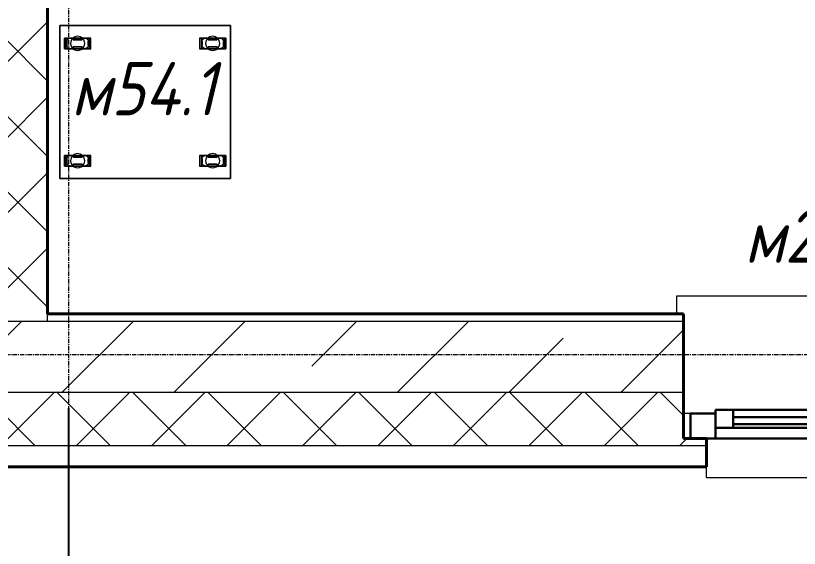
# Model space of a CAD drawing. Header units: millimetres. Extents: x -32954 to 151739, y -65671 to 56243.
# Drawn here: x -22598 to -20394, y -35449 to -33951 of the extents above; entities that cross this region are included whole.
import ezdxf

# ---------------------------------------------------------------- set-up
doc = ezdxf.new("R2010")
doc.units = ezdxf.units.MM
doc.linetypes.add('ADSK_Линия сетки', pattern=[21, 12, -3, 3, -3])
for name, color, linetype, lineweight in [('I-FURN', 7, 'Continuous', 9), ('I-FURN-IDEN', 7, 'Continuous', 9), ('Каркас_Импост', 7, 'Continuous', 30), ('Окна', 7, 'Continuous', 18), ('Оси', 7, 'Continuous', 9), ('Остекление', 7, 'Continuous', 30), ('Отлив', 7, 'Continuous', 18), ('Подоконник_Верхний брус', 7, 'Continuous', 18), ('Размеры', 7, 'Continuous', 9), ('Стены разрез', 7, 'Continuous', 40), ('Стены штриховка', 7, 'Continuous', 18)]:
    doc.layers.add(name, color=color, linetype=linetype, lineweight=lineweight)
doc.styles.add('GOST Common', font='GOST_Common.ttf', dxfattribs={"width": 0.9, "height": 250})
doc.styles.add('GOST Common_I', font='GOST_Common Italic.ttf', dxfattribs={"width": 0.9, "height": 150})
doc.dimstyles.new('ADSK_Проверочный', dxfattribs={"dimscale": 304.8, "dimtxt": 251.428749, "dimasz": 0.463911, "dimexe": 0.492126, "dimexo": 0.492126, "dimgap": 0.164042, "dimtad": 1, "dimdec": 0, "dimdsep": 46, "dimtxsty": 'GOST Common', "dimblk1": 'OBLIQUE', "dimblk2": 'OBLIQUE', "dimsah": 1, "dimcen": 0.09, "dimazin": 0, "dimtfac": 1, "dimtdec": 4, "dimtix": 1, "dimtmove": 0, "dimatfit": 3, "dimfxl": 1, "dimtvp": 1, "dimtolj": 1, "dimtzin": 0, "dimarcsym": 2})
pattern_1 = [(45, (-4e-12, -22914.43), (-106.066, 106.066), []), (135, (-4e-12, -22914.43), (-106.066, -106.066), [])]

# ---------------------------------------------------------------- blocks, each defined once
blk = doc.blocks.new('B2B_Окно_1створка - 1320х1460h-729011-В_АР_ПЭ_02 Этаж')
at = {"layer": 'Каркас_Импост', "lineweight": 30}
for p, q in [((-660, 135), (-660, 65)), ((-590, 135), (-615, 135)), ((-590, 105), (-590, 135)), ((590, 135), (590, 105)), ((615, 135), (590, 135)), ((660, 65), (660, 135)), ((-540, 105), (-590, 105)), ((-590, 105), (-590, 55)), ((-540, 55), (-540, 105)), ((540, 105), (540, 55)), ((590, 105), (540, 105)), ((590, 55), (590, 105)), ((-660, 65), (-590, 65)), ((-590, 55), (-540, 55)), ((540, 55), (590, 55)), ((590, 65), (660, 65))]:
    blk.add_line(p, q, dxfattribs=at)
at = {"layer": 'Каркас_Импост'}
for p, q in [((590, 135), (-590, 135)), ((540, 105), (-540, 105)), ((-540, 55), (540, 55))]:
    blk.add_line(p, q, dxfattribs=at)
at = {"layer": 'Остекление'}
for p, q in [((540, 95), (-540, 95)), ((-540, 95), (-540, 75)), ((540, 75), (540, 95)), ((-540, 75), (540, 75))]:
    blk.add_line(p, q, dxfattribs=at)
blk = doc.blocks.new('В2В_Подоконник_ПВХ - ПВХ-717279-В_АР_ПЭ_02 Этаж')
at = {"layer": 'Подоконник_Верхний брус'}
for p, q in [((-680, 0), (-660, 0)), ((660, 0), (680, 0)), ((-700, -280), (-700, -330)), ((700, -330), (700, -280)), ((-700, -330), (700, -330))]:
    blk.add_line(p, q, dxfattribs=at)
blk = doc.blocks.new('B2B_Отлив - Отлив_металлический-717280-В_АР_ПЭ_02 Этаж')
at = {"layer": 'Отлив'}
for p, q in [((-615, 80), (-615, 110)), ((615, 110), (-615, 110)), ((615, 110), (615, 80)), ((-615, 1), (615, 1))]:
    blk.add_line(p, q, dxfattribs=at)
blk = doc.blocks.new('_Oblique')
at = {"color": 0, "linetype": 'ByBlock', "lineweight": -2}
blk.add_line((-0.5, -0.5), (0.5, 0.5), dxfattribs=at)
blk = doc.blocks.new('*D143')
at = {"layer": 'Defpoints', "color": 0, "transparency": 16777216}
for p in [(-22450, -35219.4), (-15250, -35219.4), (-15250, -36276.3)]:
    blk.add_point(p, dxfattribs=at)
at = {"layer": 'Размеры', "color": 0, "lineweight": -2, "transparency": 16777216}
for p, q in [((-22450, -35369.4), (-22450, -36426.3)), ((-15250, -35369.4), (-15250, -36426.3)), ((-22450, -36276.3), (-15250, -36276.3))]:
    blk.add_line(p, q, dxfattribs=at)
at = {"layer": 'Размеры', "color": 0, "lineweight": -2, "transparency": 16777216, "xscale": 141.4, "yscale": 141.4, "zscale": 141.4, "rotation": 180}
blk.add_blockref('_Oblique', (-22450, -36276.3), dxfattribs=at)
at = {"layer": 'Размеры', "color": 0, "lineweight": -2, "transparency": 16777216, "xscale": 141.4, "yscale": 141.4, "zscale": 141.4}
blk.add_blockref('_Oblique', (-15250, -36276.3), dxfattribs=at)
at = {"layer": 'Размеры', "color": 0, "transparency": 16777216, "insert": (-18850, -36101.3), "char_height": 250, "width": 756.843, "attachment_point": 5, "style": 'GOST Common'}
blk.add_mtext('\\A1;7200', dxfattribs=at)
blk = doc.blocks.new('*D144')
at = {"layer": 'Defpoints', "color": 0, "transparency": 16777216}
for p in [(-29950, -34904.4), (-22450, -34904.4), (-22450, -36271.3)]:
    blk.add_point(p, dxfattribs=at)
at = {"layer": 'Размеры', "color": 0, "lineweight": -2, "transparency": 16777216}
for p, q in [((-29950, -35054.4), (-29950, -36421.3)), ((-22450, -35054.4), (-22450, -36421.3)), ((-29950, -36271.3), (-22450, -36271.3))]:
    blk.add_line(p, q, dxfattribs=at)
at = {"layer": 'Размеры', "color": 0, "lineweight": -2, "transparency": 16777216, "xscale": 141.4, "yscale": 141.4, "zscale": 141.4, "rotation": 180}
blk.add_blockref('_Oblique', (-29950, -36271.3), dxfattribs=at)
at = {"layer": 'Размеры', "color": 0, "lineweight": -2, "transparency": 16777216, "xscale": 141.4, "yscale": 141.4, "zscale": 141.4}
blk.add_blockref('_Oblique', (-22450, -36271.3), dxfattribs=at)
at = {"layer": 'Размеры', "color": 0, "transparency": 16777216, "insert": (-26200, -36096.3), "char_height": 250, "width": 756.843, "attachment_point": 5, "style": 'GOST Common'}
blk.add_mtext('\\A1;7500', dxfattribs=at)
blk = doc.blocks.new('*D150')
at = {"layer": 'Defpoints', "color": 0, "transparency": 16777216}
for p in [(-30280, -35219.4), (260, -35219.4), (260, -37075.1)]:
    blk.add_point(p, dxfattribs=at)
at = {"layer": 'Размеры', "color": 0, "lineweight": -2, "transparency": 16777216}
for p, q in [((-30280, -35369.4), (-30280, -37225.1)), ((260, -35369.4), (260, -37225.1)), ((-30280, -37075.1), (260, -37075.1))]:
    blk.add_line(p, q, dxfattribs=at)
at = {"layer": 'Размеры', "color": 0, "lineweight": -2, "transparency": 16777216, "xscale": 141.4, "yscale": 141.4, "zscale": 141.4, "rotation": 180}
blk.add_blockref('_Oblique', (-30280, -37075.1), dxfattribs=at)
at = {"layer": 'Размеры', "color": 0, "lineweight": -2, "transparency": 16777216, "xscale": 141.4, "yscale": 141.4, "zscale": 141.4}
blk.add_blockref('_Oblique', (260, -37075.1), dxfattribs=at)
at = {"layer": 'Размеры', "color": 0, "transparency": 16777216, "insert": (-15010, -36900.1), "char_height": 250, "width": 971.623, "attachment_point": 5, "style": 'GOST Common'}
blk.add_mtext('\\A1;30540', dxfattribs=at)
blk = doc.blocks.new('М35-М54-М210-М382_Тумба - М54_1_Тумба прикроватная 400х500х750 мм-9778782-О_ТХ_05')
at = {"layer": 'I-FURN'}
for p, q in [((215, 480), (-215, 480)), ((-215, 480), (-215, 0)), ((-215, 480), (215, 480)), ((-215, 0), (-215, 480)), ((-150, 467), (-180, 467)), ((-180, 393), (-180, 467)), ((-180, 467), (-180, 462)), ((-180, 467), (-150, 467)), ((-150, 462), (-150, 467)), ((-150, 467), (-150, 393)), ((180, 467), (150, 467)), ((150, 393), (150, 467)), ((150, 467), (150, 462)), ((150, 467), (180, 467)), ((180, 462), (180, 467)), ((180, 467), (180, 393)), ((215, 0), (215, 480)), ((215, 480), (215, 0)), ((-180, 462), (-180, 398)), ((-180, 462), (-150, 462)), ((-175, 442.5), (-180, 442.5)), ((-180, 417.5), (-180, 442.5)), ((-180, 442.5), (-180, 417.5)), ((-175, 417.5), (-175, 442.5)), ((-175, 442.5), (-175, 417.5)), ((-160, 460), (-170, 460)), ((-150, 442.5), (-155, 442.5)), ((-155, 417.5), (-155, 442.5)), ((-155, 442.5), (-155, 417.5)), ((-150, 398), (-150, 462)), ((-150, 442.5), (-150, 417.5)), ((-150, 417.5), (-150, 442.5)), ((150, 462), (150, 398)), ((150, 462), (180, 462)), ((155, 442.5), (150, 442.5)), ((150, 417.5), (150, 442.5)), ((150, 442.5), (150, 417.5)), ((155, 442.5), (155, 417.5)), ((155, 417.5), (155, 442.5)), ((170, 460), (160, 460)), ((180, 442.5), (175, 442.5)), ((175, 442.5), (175, 417.5)), ((175, 417.5), (175, 442.5)), ((180, 398), (180, 462)), ((180, 442.5), (180, 417.5)), ((180, 417.5), (180, 442.5)), ((-180, 417.5), (-175, 417.5)), ((-180, 398), (-180, 393)), ((-150, 398), (-180, 398)), ((-170, 400), (-160, 400)), ((-155, 417.5), (-150, 417.5)), ((-150, 393), (-150, 398)), ((150, 417.5), (155, 417.5)), ((150, 398), (150, 393)), ((180, 398), (150, 398)), ((160, 400), (170, 400)), ((175, 417.5), (180, 417.5)), ((180, 393), (180, 398)), ((-180, 393), (-150, 393)), ((-180, 393), (-150, 393)), ((150, 393), (180, 393)), ((150, 393), (180, 393)), ((-150, 87), (-180, 87)), ((-180, 13), (-180, 87)), ((-180, 87), (-180, 82)), ((-150, 87), (-180, 87)), ((-180, 82), (-180, 18)), ((-180, 82), (-150, 82)), ((-160, 80), (-170, 80)), ((-150, 82), (-150, 87)), ((-150, 87), (-150, 13)), ((-150, 18), (-150, 82)), ((180, 87), (150, 87)), ((150, 13), (150, 87)), ((150, 87), (150, 82)), ((180, 87), (150, 87)), ((150, 82), (150, 18)), ((150, 82), (180, 82)), ((170, 80), (160, 80)), ((180, 82), (180, 87)), ((180, 87), (180, 13)), ((180, 18), (180, 82)), ((-175, 62.5), (-180, 62.5)), ((-180, 37.5), (-180, 62.5)), ((-180, 62.5), (-180, 37.5)), ((-175, 37.5), (-175, 62.5)), ((-175, 62.5), (-175, 37.5)), ((-150, 62.5), (-155, 62.5)), ((-155, 37.5), (-155, 62.5)), ((-155, 62.5), (-155, 37.5)), ((-150, 62.5), (-150, 37.5)), ((-150, 37.5), (-150, 62.5)), ((155, 62.5), (150, 62.5)), ((150, 37.5), (150, 62.5)), ((150, 62.5), (150, 37.5)), ((155, 62.5), (155, 37.5)), ((155, 37.5), (155, 62.5)), ((180, 62.5), (175, 62.5)), ((175, 62.5), (175, 37.5)), ((175, 37.5), (175, 62.5)), ((180, 62.5), (180, 37.5)), ((180, 37.5), (180, 62.5)), ((-180, 37.5), (-175, 37.5)), ((-155, 37.5), (-150, 37.5)), ((150, 37.5), (155, 37.5)), ((175, 37.5), (180, 37.5)), ((-215, 0), (215, 0)), ((215, 0), (-215, 0)), ((-180, 18), (-180, 13)), ((-150, 18), (-180, 18)), ((-180, 13), (-150, 13)), ((-150, 13), (-180, 13)), ((-170, 20), (-160, 20)), ((-150, 13), (-150, 18)), ((150, 18), (150, 13)), ((180, 18), (150, 18)), ((150, 13), (180, 13)), ((180, 13), (150, 13)), ((160, 20), (170, 20)), ((180, 13), (180, 18))]:
    blk.add_line(p, q, dxfattribs=at)
at = {"layer": 'I-FURN', "flags": 128}
for points in [[(-180, 450), (-180, 450.4), (-180, 450.8), (-179.9, 451.2), (-179.9, 451.6), (-179.8, 452), (-179.7, 452.4), (-179.6, 452.8), (-179.5, 453.1), (-179.4, 453.5), (-179.2, 453.9), (-179, 454.3), (-178.9, 454.6), (-178.7, 455), (-178.5, 455.3), (-178.3, 455.6), (-178, 456), (-177.8, 456.3), (-177.5, 456.6), (-177.2, 456.9), (-177, 457.2), (-176.7, 457.4), (-176.4, 457.7), (-176.1, 458), (-175.7, 458.2), (-175.4, 458.4), (-175.1, 458.6), (-174.7, 458.8), (-174.4, 459), (-174, 459.2), (-173.6, 459.3), (-173.2, 459.5), (-172.9, 459.6), (-172.5, 459.7), (-172.1, 459.8), (-171.7, 459.9), (-171.3, 459.9), (-170.9, 460), (-170.5, 460), (-170.1, 460), (-170, 460)], [(-180, 410), (-180, 410), (-180, 410.1), (-180, 410.1), (-180, 410.3), (-180, 410.4), (-180, 410.6), (-180, 410.8), (-180, 411), (-180, 411.3), (-180, 411.6), (-180, 411.9), (-180, 412.3), (-180, 412.6), (-180, 413.1), (-180, 413.5), (-180, 414), (-180, 414.4), (-180, 415), (-180, 415.5), (-180, 416.1), (-180, 416.7), (-180, 417.3), (-180, 417.9), (-180, 418.5), (-180, 419.2), (-180, 419.9), (-180, 420.6), (-180, 421.3), (-180, 422), (-180, 422.8), (-180, 423.5), (-180, 424.3), (-180, 425), (-180, 425.8), (-180, 426.6), (-180, 427.4), (-180, 428.2), (-180, 429), (-180, 429.8), (-180, 430.6), (-180, 431.4), (-180, 432.2), (-180, 433), (-180, 433.8), (-180, 434.5), (-180, 435.3), (-180, 436.1), (-180, 436.8), (-180, 437.6), (-180, 438.3), (-180, 439), (-180, 439.7), (-180, 440.4), (-180, 441.1), (-180, 441.8), (-180, 442.4), (-180, 443), (-180, 443.6), (-180, 444.2), (-180, 444.7), (-180, 445.3), (-180, 445.8), (-180, 446.3), (-180, 446.7), (-180, 447.1), (-180, 447.5), (-180, 447.9), (-180, 448.2), (-180, 448.6), (-180, 448.8), (-180, 449.1), (-180, 449.3), (-180, 449.5), (-180, 449.7), (-180, 449.8), (-180, 449.9), (-180, 450), (-180, 450), (-180, 450)], [(-180, 450), (-180, 450), (-180, 449.9), (-180, 449.9), (-180, 449.7), (-180, 449.6), (-180, 449.4), (-180, 449.2), (-180, 449), (-180, 448.7), (-180, 448.4), (-180, 448.1), (-180, 447.7), (-180, 447.4), (-180, 446.9), (-180, 446.5), (-180, 446), (-180, 445.6), (-180, 445), (-180, 444.5), (-180, 443.9), (-180, 443.3), (-180, 442.7), (-180, 442.1), (-180, 441.5), (-180, 440.8), (-180, 440.1), (-180, 439.4), (-180, 438.7), (-180, 438), (-180, 437.2), (-180, 436.5), (-180, 435.7), (-180, 435), (-180, 434.2), (-180, 433.4), (-180, 432.6), (-180, 431.8), (-180, 431), (-180, 430.2), (-180, 429.4), (-180, 428.6), (-180, 427.8), (-180, 427), (-180, 426.2), (-180, 425.5), (-180, 424.7), (-180, 423.9), (-180, 423.2), (-180, 422.4), (-180, 421.7), (-180, 421), (-180, 420.3), (-180, 419.6), (-180, 418.9), (-180, 418.2), (-180, 417.6), (-180, 417), (-180, 416.4), (-180, 415.8), (-180, 415.3), (-180, 414.7), (-180, 414.2), (-180, 413.7), (-180, 413.3), (-180, 412.9), (-180, 412.5), (-180, 412.1), (-180, 411.8), (-180, 411.4), (-180, 411.2), (-180, 410.9), (-180, 410.7), (-180, 410.5), (-180, 410.3), (-180, 410.2), (-180, 410.1), (-180, 410), (-180, 410), (-180, 410)], [(-160, 460), (-159.6, 460), (-159.2, 460), (-158.8, 459.9), (-158.4, 459.9), (-158, 459.8), (-157.6, 459.7), (-157.2, 459.6), (-156.9, 459.5), (-156.5, 459.4), (-156.1, 459.2), (-155.7, 459), (-155.4, 458.9), (-155, 458.7), (-154.7, 458.5), (-154.4, 458.3), (-154, 458), (-153.7, 457.8), (-153.4, 457.5), (-153.1, 457.2), (-152.8, 457), (-152.6, 456.7), (-152.3, 456.4), (-152, 456.1), (-151.8, 455.7), (-151.6, 455.4), (-151.4, 455.1), (-151.2, 454.7), (-151, 454.4), (-150.8, 454), (-150.7, 453.6), (-150.5, 453.2), (-150.4, 452.9), (-150.3, 452.5), (-150.2, 452.1), (-150.1, 451.7), (-150.1, 451.3), (-150, 450.9), (-150, 450.5), (-150, 450.1), (-150, 450)], [(-150, 450), (-150, 450), (-150, 449.9), (-150, 449.9), (-150, 449.7), (-150, 449.6), (-150, 449.4), (-150, 449.2), (-150, 449), (-150, 448.7), (-150, 448.4), (-150, 448.1), (-150, 447.7), (-150, 447.4), (-150, 446.9), (-150, 446.5), (-150, 446), (-150, 445.6), (-150, 445), (-150, 444.5), (-150, 443.9), (-150, 443.3), (-150, 442.7), (-150, 442.1), (-150, 441.5), (-150, 440.8), (-150, 440.1), (-150, 439.4), (-150, 438.7), (-150, 438), (-150, 437.2), (-150, 436.5), (-150, 435.7), (-150, 435), (-150, 434.2), (-150, 433.4), (-150, 432.6), (-150, 431.8), (-150, 431), (-150, 430.2), (-150, 429.4), (-150, 428.6), (-150, 427.8), (-150, 427), (-150, 426.2), (-150, 425.5), (-150, 424.7), (-150, 423.9), (-150, 423.2), (-150, 422.4), (-150, 421.7), (-150, 421), (-150, 420.3), (-150, 419.6), (-150, 418.9), (-150, 418.2), (-150, 417.6), (-150, 417), (-150, 416.4), (-150, 415.8), (-150, 415.3), (-150, 414.7), (-150, 414.2), (-150, 413.7), (-150, 413.3), (-150, 412.9), (-150, 412.5), (-150, 412.1), (-150, 411.8), (-150, 411.4), (-150, 411.2), (-150, 410.9), (-150, 410.7), (-150, 410.5), (-150, 410.3), (-150, 410.2), (-150, 410.1), (-150, 410), (-150, 410), (-150, 410)], [(-150, 410), (-150, 410), (-150, 410.1), (-150, 410.1), (-150, 410.3), (-150, 410.4), (-150, 410.6), (-150, 410.8), (-150, 411), (-150, 411.3), (-150, 411.6), (-150, 411.9), (-150, 412.3), (-150, 412.6), (-150, 413.1), (-150, 413.5), (-150, 414), (-150, 414.4), (-150, 415), (-150, 415.5), (-150, 416.1), (-150, 416.7), (-150, 417.3), (-150, 417.9), (-150, 418.5), (-150, 419.2), (-150, 419.9), (-150, 420.6), (-150, 421.3), (-150, 422), (-150, 422.8), (-150, 423.5), (-150, 424.3), (-150, 425), (-150, 425.8), (-150, 426.6), (-150, 427.4), (-150, 428.2), (-150, 429), (-150, 429.8), (-150, 430.6), (-150, 431.4), (-150, 432.2), (-150, 433), (-150, 433.8), (-150, 434.5), (-150, 435.3), (-150, 436.1), (-150, 436.8), (-150, 437.6), (-150, 438.3), (-150, 439), (-150, 439.7), (-150, 440.4), (-150, 441.1), (-150, 441.8), (-150, 442.4), (-150, 443), (-150, 443.6), (-150, 444.2), (-150, 444.7), (-150, 445.3), (-150, 445.8), (-150, 446.3), (-150, 446.7), (-150, 447.1), (-150, 447.5), (-150, 447.9), (-150, 448.2), (-150, 448.6), (-150, 448.8), (-150, 449.1), (-150, 449.3), (-150, 449.5), (-150, 449.7), (-150, 449.8), (-150, 449.9), (-150, 450), (-150, 450), (-150, 450)], [(150, 450), (150, 450.4), (150, 450.8), (150.1, 451.2), (150.1, 451.6), (150.2, 452), (150.3, 452.4), (150.4, 452.8), (150.5, 453.1), (150.6, 453.5), (150.8, 453.9), (151, 454.3), (151.1, 454.6), (151.3, 455), (151.5, 455.3), (151.7, 455.6), (152, 456), (152.2, 456.3), (152.5, 456.6), (152.8, 456.9), (153, 457.2), (153.3, 457.4), (153.6, 457.7), (153.9, 458), (154.3, 458.2), (154.6, 458.4), (154.9, 458.6), (155.3, 458.8), (155.6, 459), (156, 459.2), (156.4, 459.3), (156.8, 459.5), (157.1, 459.6), (157.5, 459.7), (157.9, 459.8), (158.3, 459.9), (158.7, 459.9), (159.1, 460), (159.5, 460), (159.9, 460), (160, 460)], [(150, 410), (150, 410), (150, 410.1), (150, 410.1), (150, 410.3), (150, 410.4), (150, 410.6), (150, 410.8), (150, 411), (150, 411.3), (150, 411.6), (150, 411.9), (150, 412.3), (150, 412.6), (150, 413.1), (150, 413.5), (150, 414), (150, 414.4), (150, 415), (150, 415.5), (150, 416.1), (150, 416.7), (150, 417.3), (150, 417.9), (150, 418.5), (150, 419.2), (150, 419.9), (150, 420.6), (150, 421.3), (150, 422), (150, 422.8), (150, 423.5), (150, 424.3), (150, 425), (150, 425.8), (150, 426.6), (150, 427.4), (150, 428.2), (150, 429), (150, 429.8), (150, 430.6), (150, 431.4), (150, 432.2), (150, 433), (150, 433.8), (150, 434.5), (150, 435.3), (150, 436.1), (150, 436.8), (150, 437.6), (150, 438.3), (150, 439), (150, 439.7), (150, 440.4), (150, 441.1), (150, 441.8), (150, 442.4), (150, 443), (150, 443.6), (150, 444.2), (150, 444.7), (150, 445.3), (150, 445.8), (150, 446.3), (150, 446.7), (150, 447.1), (150, 447.5), (150, 447.9), (150, 448.2), (150, 448.6), (150, 448.8), (150, 449.1), (150, 449.3), (150, 449.5), (150, 449.7), (150, 449.8), (150, 449.9), (150, 450), (150, 450), (150, 450)], [(150, 450), (150, 450), (150, 449.9), (150, 449.9), (150, 449.7), (150, 449.6), (150, 449.4), (150, 449.2), (150, 449), (150, 448.7), (150, 448.4), (150, 448.1), (150, 447.7), (150, 447.4), (150, 446.9), (150, 446.5), (150, 446), (150, 445.6), (150, 445), (150, 444.5), (150, 443.9), (150, 443.3), (150, 442.7), (150, 442.1), (150, 441.5), (150, 440.8), (150, 440.1), (150, 439.4), (150, 438.7), (150, 438), (150, 437.2), (150, 436.5), (150, 435.7), (150, 435), (150, 434.2), (150, 433.4), (150, 432.6), (150, 431.8), (150, 431), (150, 430.2), (150, 429.4), (150, 428.6), (150, 427.8), (150, 427), (150, 426.2), (150, 425.5), (150, 424.7), (150, 423.9), (150, 423.2), (150, 422.4), (150, 421.7), (150, 421), (150, 420.3), (150, 419.6), (150, 418.9), (150, 418.2), (150, 417.6), (150, 417), (150, 416.4), (150, 415.8), (150, 415.3), (150, 414.7), (150, 414.2), (150, 413.7), (150, 413.3), (150, 412.9), (150, 412.5), (150, 412.1), (150, 411.8), (150, 411.4), (150, 411.2), (150, 410.9), (150, 410.7), (150, 410.5), (150, 410.3), (150, 410.2), (150, 410.1), (150, 410), (150, 410), (150, 410)], [(170, 460), (170.4, 460), (170.8, 460), (171.2, 459.9), (171.6, 459.9), (172, 459.8), (172.4, 459.7), (172.8, 459.6), (173.1, 459.5), (173.5, 459.4), (173.9, 459.2), (174.3, 459), (174.6, 458.9), (175, 458.7), (175.3, 458.5), (175.6, 458.3), (176, 458), (176.3, 457.8), (176.6, 457.5), (176.9, 457.2), (177.2, 457), (177.4, 456.7), (177.7, 456.4), (178, 456.1), (178.2, 455.7), (178.4, 455.4), (178.6, 455.1), (178.8, 454.7), (179, 454.4), (179.2, 454), (179.3, 453.6), (179.5, 453.2), (179.6, 452.9), (179.7, 452.5), (179.8, 452.1), (179.9, 451.7), (179.9, 451.3), (180, 450.9), (180, 450.5), (180, 450.1), (180, 450)], [(180, 450), (180, 450), (180, 449.9), (180, 449.9), (180, 449.7), (180, 449.6), (180, 449.4), (180, 449.2), (180, 449), (180, 448.7), (180, 448.4), (180, 448.1), (180, 447.7), (180, 447.4), (180, 446.9), (180, 446.5), (180, 446), (180, 445.6), (180, 445), (180, 444.5), (180, 443.9), (180, 443.3), (180, 442.7), (180, 442.1), (180, 441.5), (180, 440.8), (180, 440.1), (180, 439.4), (180, 438.7), (180, 438), (180, 437.2), (180, 436.5), (180, 435.7), (180, 435), (180, 434.2), (180, 433.4), (180, 432.6), (180, 431.8), (180, 431), (180, 430.2), (180, 429.4), (180, 428.6), (180, 427.8), (180, 427), (180, 426.2), (180, 425.5), (180, 424.7), (180, 423.9), (180, 423.2), (180, 422.4), (180, 421.7), (180, 421), (180, 420.3), (180, 419.6), (180, 418.9), (180, 418.2), (180, 417.6), (180, 417), (180, 416.4), (180, 415.8), (180, 415.3), (180, 414.7), (180, 414.2), (180, 413.7), (180, 413.3), (180, 412.9), (180, 412.5), (180, 412.1), (180, 411.8), (180, 411.4), (180, 411.2), (180, 410.9), (180, 410.7), (180, 410.5), (180, 410.3), (180, 410.2), (180, 410.1), (180, 410), (180, 410), (180, 410)], [(180, 410), (180, 410), (180, 410.1), (180, 410.1), (180, 410.3), (180, 410.4), (180, 410.6), (180, 410.8), (180, 411), (180, 411.3), (180, 411.6), (180, 411.9), (180, 412.3), (180, 412.6), (180, 413.1), (180, 413.5), (180, 414), (180, 414.4), (180, 415), (180, 415.5), (180, 416.1), (180, 416.7), (180, 417.3), (180, 417.9), (180, 418.5), (180, 419.2), (180, 419.9), (180, 420.6), (180, 421.3), (180, 422), (180, 422.8), (180, 423.5), (180, 424.3), (180, 425), (180, 425.8), (180, 426.6), (180, 427.4), (180, 428.2), (180, 429), (180, 429.8), (180, 430.6), (180, 431.4), (180, 432.2), (180, 433), (180, 433.8), (180, 434.5), (180, 435.3), (180, 436.1), (180, 436.8), (180, 437.6), (180, 438.3), (180, 439), (180, 439.7), (180, 440.4), (180, 441.1), (180, 441.8), (180, 442.4), (180, 443), (180, 443.6), (180, 444.2), (180, 444.7), (180, 445.3), (180, 445.8), (180, 446.3), (180, 446.7), (180, 447.1), (180, 447.5), (180, 447.9), (180, 448.2), (180, 448.6), (180, 448.8), (180, 449.1), (180, 449.3), (180, 449.5), (180, 449.7), (180, 449.8), (180, 449.9), (180, 450), (180, 450), (180, 450)], [(-170, 400), (-170.4, 400), (-170.8, 400), (-171.2, 400.1), (-171.6, 400.1), (-172, 400.2), (-172.4, 400.3), (-172.8, 400.4), (-173.1, 400.5), (-173.5, 400.6), (-173.9, 400.8), (-174.3, 401), (-174.6, 401.1), (-175, 401.3), (-175.3, 401.5), (-175.6, 401.7), (-176, 402), (-176.3, 402.2), (-176.6, 402.5), (-176.9, 402.8), (-177.2, 403), (-177.4, 403.3), (-177.7, 403.6), (-178, 403.9), (-178.2, 404.3), (-178.4, 404.6), (-178.6, 404.9), (-178.8, 405.3), (-179, 405.6), (-179.2, 406), (-179.3, 406.4), (-179.5, 406.8), (-179.6, 407.1), (-179.7, 407.5), (-179.8, 407.9), (-179.9, 408.3), (-179.9, 408.7), (-180, 409.1), (-180, 409.5), (-180, 409.9), (-180, 410)], [(-150, 410), (-150, 409.6), (-150, 409.2), (-150.1, 408.8), (-150.1, 408.4), (-150.2, 408), (-150.3, 407.6), (-150.4, 407.2), (-150.5, 406.9), (-150.6, 406.5), (-150.8, 406.1), (-151, 405.7), (-151.1, 405.4), (-151.3, 405), (-151.5, 404.7), (-151.7, 404.4), (-152, 404), (-152.2, 403.7), (-152.5, 403.4), (-152.8, 403.1), (-153, 402.8), (-153.3, 402.6), (-153.6, 402.3), (-153.9, 402), (-154.3, 401.8), (-154.6, 401.6), (-154.9, 401.4), (-155.3, 401.2), (-155.6, 401), (-156, 400.8), (-156.4, 400.7), (-156.8, 400.5), (-157.1, 400.4), (-157.5, 400.3), (-157.9, 400.2), (-158.3, 400.1), (-158.7, 400.1), (-159.1, 400), (-159.5, 400), (-159.9, 400), (-160, 400)], [(160, 400), (159.6, 400), (159.2, 400), (158.8, 400.1), (158.4, 400.1), (158, 400.2), (157.6, 400.3), (157.2, 400.4), (156.9, 400.5), (156.5, 400.6), (156.1, 400.8), (155.7, 401), (155.4, 401.1), (155, 401.3), (154.7, 401.5), (154.4, 401.7), (154, 402), (153.7, 402.2), (153.4, 402.5), (153.1, 402.8), (152.8, 403), (152.6, 403.3), (152.3, 403.6), (152, 403.9), (151.8, 404.3), (151.6, 404.6), (151.4, 404.9), (151.2, 405.3), (151, 405.6), (150.8, 406), (150.7, 406.4), (150.5, 406.8), (150.4, 407.1), (150.3, 407.5), (150.2, 407.9), (150.1, 408.3), (150.1, 408.7), (150, 409.1), (150, 409.5), (150, 409.9), (150, 410)], [(180, 410), (180, 409.6), (180, 409.2), (179.9, 408.8), (179.9, 408.4), (179.8, 408), (179.7, 407.6), (179.6, 407.2), (179.5, 406.9), (179.4, 406.5), (179.2, 406.1), (179, 405.7), (178.9, 405.4), (178.7, 405), (178.5, 404.7), (178.3, 404.4), (178, 404), (177.8, 403.7), (177.5, 403.4), (177.2, 403.1), (177, 402.8), (176.7, 402.6), (176.4, 402.3), (176.1, 402), (175.7, 401.8), (175.4, 401.6), (175.1, 401.4), (174.7, 401.2), (174.4, 401), (174, 400.8), (173.6, 400.7), (173.2, 400.5), (172.9, 400.4), (172.5, 400.3), (172.1, 400.2), (171.7, 400.1), (171.3, 400.1), (170.9, 400), (170.5, 400), (170.1, 400), (170, 400)], [(-180, 70), (-180, 70.4), (-180, 70.8), (-179.9, 71.2), (-179.9, 71.6), (-179.8, 72), (-179.7, 72.4), (-179.6, 72.8), (-179.5, 73.1), (-179.4, 73.5), (-179.2, 73.9), (-179, 74.3), (-178.9, 74.6), (-178.7, 75), (-178.5, 75.3), (-178.3, 75.6), (-178, 76), (-177.8, 76.3), (-177.5, 76.6), (-177.2, 76.9), (-177, 77.2), (-176.7, 77.4), (-176.4, 77.7), (-176.1, 78), (-175.7, 78.2), (-175.4, 78.4), (-175.1, 78.6), (-174.7, 78.8), (-174.4, 79), (-174, 79.2), (-173.6, 79.3), (-173.2, 79.5), (-172.9, 79.6), (-172.5, 79.7), (-172.1, 79.8), (-171.7, 79.9), (-171.3, 79.9), (-170.9, 80), (-170.5, 80), (-170.1, 80), (-170, 80)], [(-180, 30), (-180, 30), (-180, 30.1), (-180, 30.1), (-180, 30.3), (-180, 30.4), (-180, 30.6), (-180, 30.8), (-180, 31), (-180, 31.3), (-180, 31.6), (-180, 31.9), (-180, 32.3), (-180, 32.6), (-180, 33.1), (-180, 33.5), (-180, 34), (-180, 34.4), (-180, 35), (-180, 35.5), (-180, 36.1), (-180, 36.7), (-180, 37.3), (-180, 37.9), (-180, 38.5), (-180, 39.2), (-180, 39.9), (-180, 40.6), (-180, 41.3), (-180, 42), (-180, 42.8), (-180, 43.5), (-180, 44.3), (-180, 45), (-180, 45.8), (-180, 46.6), (-180, 47.4), (-180, 48.2), (-180, 49), (-180, 49.8), (-180, 50.6), (-180, 51.4), (-180, 52.2), (-180, 53), (-180, 53.8), (-180, 54.5), (-180, 55.3), (-180, 56.1), (-180, 56.8), (-180, 57.6), (-180, 58.3), (-180, 59), (-180, 59.7), (-180, 60.4), (-180, 61.1), (-180, 61.8), (-180, 62.4), (-180, 63), (-180, 63.6), (-180, 64.2), (-180, 64.7), (-180, 65.3), (-180, 65.8), (-180, 66.3), (-180, 66.7), (-180, 67.1), (-180, 67.5), (-180, 67.9), (-180, 68.2), (-180, 68.6), (-180, 68.8), (-180, 69.1), (-180, 69.3), (-180, 69.5), (-180, 69.7), (-180, 69.8), (-180, 69.9), (-180, 70), (-180, 70), (-180, 70)], [(-180, 70), (-180, 70), (-180, 69.9), (-180, 69.9), (-180, 69.7), (-180, 69.6), (-180, 69.4), (-180, 69.2), (-180, 69), (-180, 68.7), (-180, 68.4), (-180, 68.1), (-180, 67.7), (-180, 67.4), (-180, 66.9), (-180, 66.5), (-180, 66), (-180, 65.6), (-180, 65), (-180, 64.5), (-180, 63.9), (-180, 63.3), (-180, 62.7), (-180, 62.1), (-180, 61.5), (-180, 60.8), (-180, 60.1), (-180, 59.4), (-180, 58.7), (-180, 58), (-180, 57.2), (-180, 56.5), (-180, 55.7), (-180, 55), (-180, 54.2), (-180, 53.4), (-180, 52.6), (-180, 51.8), (-180, 51), (-180, 50.2), (-180, 49.4), (-180, 48.6), (-180, 47.8), (-180, 47), (-180, 46.2), (-180, 45.5), (-180, 44.7), (-180, 43.9), (-180, 43.2), (-180, 42.4), (-180, 41.7), (-180, 41), (-180, 40.3), (-180, 39.6), (-180, 38.9), (-180, 38.2), (-180, 37.6), (-180, 37), (-180, 36.4), (-180, 35.8), (-180, 35.3), (-180, 34.7), (-180, 34.2), (-180, 33.7), (-180, 33.3), (-180, 32.9), (-180, 32.5), (-180, 32.1), (-180, 31.8), (-180, 31.4), (-180, 31.2), (-180, 30.9), (-180, 30.7), (-180, 30.5), (-180, 30.3), (-180, 30.2), (-180, 30.1), (-180, 30), (-180, 30), (-180, 30)], [(-160, 80), (-159.6, 80), (-159.2, 80), (-158.8, 79.9), (-158.4, 79.9), (-158, 79.8), (-157.6, 79.7), (-157.2, 79.6), (-156.9, 79.5), (-156.5, 79.4), (-156.1, 79.2), (-155.7, 79), (-155.4, 78.9), (-155, 78.7), (-154.7, 78.5), (-154.4, 78.3), (-154, 78), (-153.7, 77.8), (-153.4, 77.5), (-153.1, 77.2), (-152.8, 77), (-152.6, 76.7), (-152.3, 76.4), (-152, 76.1), (-151.8, 75.7), (-151.6, 75.4), (-151.4, 75.1), (-151.2, 74.7), (-151, 74.4), (-150.8, 74), (-150.7, 73.6), (-150.5, 73.2), (-150.4, 72.9), (-150.3, 72.5), (-150.2, 72.1), (-150.1, 71.7), (-150.1, 71.3), (-150, 70.9), (-150, 70.5), (-150, 70.1), (-150, 70)], [(-150, 70), (-150, 70), (-150, 69.9), (-150, 69.9), (-150, 69.7), (-150, 69.6), (-150, 69.4), (-150, 69.2), (-150, 69), (-150, 68.7), (-150, 68.4), (-150, 68.1), (-150, 67.7), (-150, 67.4), (-150, 66.9), (-150, 66.5), (-150, 66), (-150, 65.6), (-150, 65), (-150, 64.5), (-150, 63.9), (-150, 63.3), (-150, 62.7), (-150, 62.1), (-150, 61.5), (-150, 60.8), (-150, 60.1), (-150, 59.4), (-150, 58.7), (-150, 58), (-150, 57.2), (-150, 56.5), (-150, 55.7), (-150, 55), (-150, 54.2), (-150, 53.4), (-150, 52.6), (-150, 51.8), (-150, 51), (-150, 50.2), (-150, 49.4), (-150, 48.6), (-150, 47.8), (-150, 47), (-150, 46.2), (-150, 45.5), (-150, 44.7), (-150, 43.9), (-150, 43.2), (-150, 42.4), (-150, 41.7), (-150, 41), (-150, 40.3), (-150, 39.6), (-150, 38.9), (-150, 38.2), (-150, 37.6), (-150, 37), (-150, 36.4), (-150, 35.8), (-150, 35.3), (-150, 34.7), (-150, 34.2), (-150, 33.7), (-150, 33.3), (-150, 32.9), (-150, 32.5), (-150, 32.1), (-150, 31.8), (-150, 31.4), (-150, 31.2), (-150, 30.9), (-150, 30.7), (-150, 30.5), (-150, 30.3), (-150, 30.2), (-150, 30.1), (-150, 30), (-150, 30), (-150, 30)], [(-150, 30), (-150, 30), (-150, 30.1), (-150, 30.1), (-150, 30.3), (-150, 30.4), (-150, 30.6), (-150, 30.8), (-150, 31), (-150, 31.3), (-150, 31.6), (-150, 31.9), (-150, 32.3), (-150, 32.6), (-150, 33.1), (-150, 33.5), (-150, 34), (-150, 34.4), (-150, 35), (-150, 35.5), (-150, 36.1), (-150, 36.7), (-150, 37.3), (-150, 37.9), (-150, 38.5), (-150, 39.2), (-150, 39.9), (-150, 40.6), (-150, 41.3), (-150, 42), (-150, 42.8), (-150, 43.5), (-150, 44.3), (-150, 45), (-150, 45.8), (-150, 46.6), (-150, 47.4), (-150, 48.2), (-150, 49), (-150, 49.8), (-150, 50.6), (-150, 51.4), (-150, 52.2), (-150, 53), (-150, 53.8), (-150, 54.5), (-150, 55.3), (-150, 56.1), (-150, 56.8), (-150, 57.6), (-150, 58.3), (-150, 59), (-150, 59.7), (-150, 60.4), (-150, 61.1), (-150, 61.8), (-150, 62.4), (-150, 63), (-150, 63.6), (-150, 64.2), (-150, 64.7), (-150, 65.3), (-150, 65.8), (-150, 66.3), (-150, 66.7), (-150, 67.1), (-150, 67.5), (-150, 67.9), (-150, 68.2), (-150, 68.6), (-150, 68.8), (-150, 69.1), (-150, 69.3), (-150, 69.5), (-150, 69.7), (-150, 69.8), (-150, 69.9), (-150, 70), (-150, 70), (-150, 70)], [(150, 70), (150, 70.4), (150, 70.8), (150.1, 71.2), (150.1, 71.6), (150.2, 72), (150.3, 72.4), (150.4, 72.8), (150.5, 73.1), (150.6, 73.5), (150.8, 73.9), (151, 74.3), (151.1, 74.6), (151.3, 75), (151.5, 75.3), (151.7, 75.6), (152, 76), (152.2, 76.3), (152.5, 76.6), (152.8, 76.9), (153, 77.2), (153.3, 77.4), (153.6, 77.7), (153.9, 78), (154.3, 78.2), (154.6, 78.4), (154.9, 78.6), (155.3, 78.8), (155.6, 79), (156, 79.2), (156.4, 79.3), (156.8, 79.5), (157.1, 79.6), (157.5, 79.7), (157.9, 79.8), (158.3, 79.9), (158.7, 79.9), (159.1, 80), (159.5, 80), (159.9, 80), (160, 80)], [(150, 30), (150, 30), (150, 30.1), (150, 30.1), (150, 30.3), (150, 30.4), (150, 30.6), (150, 30.8), (150, 31), (150, 31.3), (150, 31.6), (150, 31.9), (150, 32.3), (150, 32.6), (150, 33.1), (150, 33.5), (150, 34), (150, 34.4), (150, 35), (150, 35.5), (150, 36.1), (150, 36.7), (150, 37.3), (150, 37.9), (150, 38.5), (150, 39.2), (150, 39.9), (150, 40.6), (150, 41.3), (150, 42), (150, 42.8), (150, 43.5), (150, 44.3), (150, 45), (150, 45.8), (150, 46.6), (150, 47.4), (150, 48.2), (150, 49), (150, 49.8), (150, 50.6), (150, 51.4), (150, 52.2), (150, 53), (150, 53.8), (150, 54.5), (150, 55.3), (150, 56.1), (150, 56.8), (150, 57.6), (150, 58.3), (150, 59), (150, 59.7), (150, 60.4), (150, 61.1), (150, 61.8), (150, 62.4), (150, 63), (150, 63.6), (150, 64.2), (150, 64.7), (150, 65.3), (150, 65.8), (150, 66.3), (150, 66.7), (150, 67.1), (150, 67.5), (150, 67.9), (150, 68.2), (150, 68.6), (150, 68.8), (150, 69.1), (150, 69.3), (150, 69.5), (150, 69.7), (150, 69.8), (150, 69.9), (150, 70), (150, 70), (150, 70)], [(150, 70), (150, 70), (150, 69.9), (150, 69.9), (150, 69.7), (150, 69.6), (150, 69.4), (150, 69.2), (150, 69), (150, 68.7), (150, 68.4), (150, 68.1), (150, 67.7), (150, 67.4), (150, 66.9), (150, 66.5), (150, 66), (150, 65.6), (150, 65), (150, 64.5), (150, 63.9), (150, 63.3), (150, 62.7), (150, 62.1), (150, 61.5), (150, 60.8), (150, 60.1), (150, 59.4), (150, 58.7), (150, 58), (150, 57.2), (150, 56.5), (150, 55.7), (150, 55), (150, 54.2), (150, 53.4), (150, 52.6), (150, 51.8), (150, 51), (150, 50.2), (150, 49.4), (150, 48.6), (150, 47.8), (150, 47), (150, 46.2), (150, 45.5), (150, 44.7), (150, 43.9), (150, 43.2), (150, 42.4), (150, 41.7), (150, 41), (150, 40.3), (150, 39.6), (150, 38.9), (150, 38.2), (150, 37.6), (150, 37), (150, 36.4), (150, 35.8), (150, 35.3), (150, 34.7), (150, 34.2), (150, 33.7), (150, 33.3), (150, 32.9), (150, 32.5), (150, 32.1), (150, 31.8), (150, 31.4), (150, 31.2), (150, 30.9), (150, 30.7), (150, 30.5), (150, 30.3), (150, 30.2), (150, 30.1), (150, 30), (150, 30), (150, 30)], [(170, 80), (170.4, 80), (170.8, 80), (171.2, 79.9), (171.6, 79.9), (172, 79.8), (172.4, 79.7), (172.8, 79.6), (173.1, 79.5), (173.5, 79.4), (173.9, 79.2), (174.3, 79), (174.6, 78.9), (175, 78.7), (175.3, 78.5), (175.6, 78.3), (176, 78), (176.3, 77.8), (176.6, 77.5), (176.9, 77.2), (177.2, 77), (177.4, 76.7), (177.7, 76.4), (178, 76.1), (178.2, 75.7), (178.4, 75.4), (178.6, 75.1), (178.8, 74.7), (179, 74.4), (179.2, 74), (179.3, 73.6), (179.5, 73.2), (179.6, 72.9), (179.7, 72.5), (179.8, 72.1), (179.9, 71.7), (179.9, 71.3), (180, 70.9), (180, 70.5), (180, 70.1), (180, 70)], [(180, 70), (180, 70), (180, 69.9), (180, 69.9), (180, 69.7), (180, 69.6), (180, 69.4), (180, 69.2), (180, 69), (180, 68.7), (180, 68.4), (180, 68.1), (180, 67.7), (180, 67.4), (180, 66.9), (180, 66.5), (180, 66), (180, 65.6), (180, 65), (180, 64.5), (180, 63.9), (180, 63.3), (180, 62.7), (180, 62.1), (180, 61.5), (180, 60.8), (180, 60.1), (180, 59.4), (180, 58.7), (180, 58), (180, 57.2), (180, 56.5), (180, 55.7), (180, 55), (180, 54.2), (180, 53.4), (180, 52.6), (180, 51.8), (180, 51), (180, 50.2), (180, 49.4), (180, 48.6), (180, 47.8), (180, 47), (180, 46.2), (180, 45.5), (180, 44.7), (180, 43.9), (180, 43.2), (180, 42.4), (180, 41.7), (180, 41), (180, 40.3), (180, 39.6), (180, 38.9), (180, 38.2), (180, 37.6), (180, 37), (180, 36.4), (180, 35.8), (180, 35.3), (180, 34.7), (180, 34.2), (180, 33.7), (180, 33.3), (180, 32.9), (180, 32.5), (180, 32.1), (180, 31.8), (180, 31.4), (180, 31.2), (180, 30.9), (180, 30.7), (180, 30.5), (180, 30.3), (180, 30.2), (180, 30.1), (180, 30), (180, 30), (180, 30)], [(180, 30), (180, 30), (180, 30.1), (180, 30.1), (180, 30.3), (180, 30.4), (180, 30.6), (180, 30.8), (180, 31), (180, 31.3), (180, 31.6), (180, 31.9), (180, 32.3), (180, 32.6), (180, 33.1), (180, 33.5), (180, 34), (180, 34.4), (180, 35), (180, 35.5), (180, 36.1), (180, 36.7), (180, 37.3), (180, 37.9), (180, 38.5), (180, 39.2), (180, 39.9), (180, 40.6), (180, 41.3), (180, 42), (180, 42.8), (180, 43.5), (180, 44.3), (180, 45), (180, 45.8), (180, 46.6), (180, 47.4), (180, 48.2), (180, 49), (180, 49.8), (180, 50.6), (180, 51.4), (180, 52.2), (180, 53), (180, 53.8), (180, 54.5), (180, 55.3), (180, 56.1), (180, 56.8), (180, 57.6), (180, 58.3), (180, 59), (180, 59.7), (180, 60.4), (180, 61.1), (180, 61.8), (180, 62.4), (180, 63), (180, 63.6), (180, 64.2), (180, 64.7), (180, 65.3), (180, 65.8), (180, 66.3), (180, 66.7), (180, 67.1), (180, 67.5), (180, 67.9), (180, 68.2), (180, 68.6), (180, 68.8), (180, 69.1), (180, 69.3), (180, 69.5), (180, 69.7), (180, 69.8), (180, 69.9), (180, 70), (180, 70), (180, 70)], [(-170, 20), (-170.4, 20), (-170.8, 20), (-171.2, 20.1), (-171.6, 20.1), (-172, 20.2), (-172.4, 20.3), (-172.8, 20.4), (-173.1, 20.5), (-173.5, 20.6), (-173.9, 20.8), (-174.3, 21), (-174.6, 21.1), (-175, 21.3), (-175.3, 21.5), (-175.6, 21.7), (-176, 22), (-176.3, 22.2), (-176.6, 22.5), (-176.9, 22.8), (-177.2, 23), (-177.4, 23.3), (-177.7, 23.6), (-178, 23.9), (-178.2, 24.3), (-178.4, 24.6), (-178.6, 24.9), (-178.8, 25.3), (-179, 25.6), (-179.2, 26), (-179.3, 26.4), (-179.5, 26.8), (-179.6, 27.1), (-179.7, 27.5), (-179.8, 27.9), (-179.9, 28.3), (-179.9, 28.7), (-180, 29.1), (-180, 29.5), (-180, 29.9), (-180, 30)], [(-150, 30), (-150, 29.6), (-150, 29.2), (-150.1, 28.8), (-150.1, 28.4), (-150.2, 28), (-150.3, 27.6), (-150.4, 27.2), (-150.5, 26.9), (-150.6, 26.5), (-150.8, 26.1), (-151, 25.7), (-151.1, 25.4), (-151.3, 25), (-151.5, 24.7), (-151.7, 24.4), (-152, 24), (-152.2, 23.7), (-152.5, 23.4), (-152.8, 23.1), (-153, 22.8), (-153.3, 22.6), (-153.6, 22.3), (-153.9, 22), (-154.3, 21.8), (-154.6, 21.6), (-154.9, 21.4), (-155.3, 21.2), (-155.6, 21), (-156, 20.8), (-156.4, 20.7), (-156.8, 20.5), (-157.1, 20.4), (-157.5, 20.3), (-157.9, 20.2), (-158.3, 20.1), (-158.7, 20.1), (-159.1, 20), (-159.5, 20), (-159.9, 20), (-160, 20)], [(160, 20), (159.6, 20), (159.2, 20), (158.8, 20.1), (158.4, 20.1), (158, 20.2), (157.6, 20.3), (157.2, 20.4), (156.9, 20.5), (156.5, 20.6), (156.1, 20.8), (155.7, 21), (155.4, 21.1), (155, 21.3), (154.7, 21.5), (154.4, 21.7), (154, 22), (153.7, 22.2), (153.4, 22.5), (153.1, 22.8), (152.8, 23), (152.6, 23.3), (152.3, 23.6), (152, 23.9), (151.8, 24.3), (151.6, 24.6), (151.4, 24.9), (151.2, 25.3), (151, 25.6), (150.8, 26), (150.7, 26.4), (150.5, 26.8), (150.4, 27.1), (150.3, 27.5), (150.2, 27.9), (150.1, 28.3), (150.1, 28.7), (150, 29.1), (150, 29.5), (150, 29.9), (150, 30)], [(180, 30), (180, 29.6), (180, 29.2), (179.9, 28.8), (179.9, 28.4), (179.8, 28), (179.7, 27.6), (179.6, 27.2), (179.5, 26.9), (179.4, 26.5), (179.2, 26.1), (179, 25.7), (178.9, 25.4), (178.7, 25), (178.5, 24.7), (178.3, 24.4), (178, 24), (177.8, 23.7), (177.5, 23.4), (177.2, 23.1), (177, 22.8), (176.7, 22.6), (176.4, 22.3), (176.1, 22), (175.7, 21.8), (175.4, 21.6), (175.1, 21.4), (174.7, 21.2), (174.4, 21), (174, 20.8), (173.6, 20.7), (173.2, 20.5), (172.9, 20.4), (172.5, 20.3), (172.1, 20.2), (171.7, 20.1), (171.3, 20.1), (170.9, 20), (170.5, 20), (170.1, 20), (170, 20)]]:
    blk.add_lwpolyline(points, dxfattribs=at)
at = {"layer": 'I-FURN'}
for centre, start, end in [((-165, 430), 90, 270), ((-165, 430), 90, 270), ((-165, 430), 270, 90), ((-165, 430), 270, 90), ((165, 430), 90, 270), ((165, 430), 90, 270), ((165, 430), 270, 90), ((165, 430), 270, 90), ((-165, 50), 90, 270), ((-165, 50), 90, 270), ((-165, 50), 270, 90), ((-165, 50), 270, 90), ((165, 50), 90, 270), ((165, 50), 90, 270), ((165, 50), 270, 90), ((165, 50), 270, 90)]:
    blk.add_arc(centre, 20, start, end, dxfattribs=at)

msp = doc.modelspace()

# ---------------------------------------------------------------- hatches: boundary and pattern name
at = {"layer": 'Стены разрез', "lineweight": 9}
h = msp.add_hatch(dxfattribs=at)
h.set_pattern_fill('FP_1', color=256, style=0, pattern_type=2)
h.set_pattern_definition(pattern_1)
h.paths.add_polyline_path([(-22633.7, -34809.4), (-22508.7, -34809.4), (-22508.7, -28310.4), (-22633.7, -28310.4), (-22633.7, -34789.4)])
h = msp.add_hatch(dxfattribs=at)
h.set_pattern_fill('FP_2', color=256, style=0, pattern_type=2)
h.set_pattern_definition([(45, (-4e-12, -22914.43), (-314.309, 314.309), []), (45, (314.3, -22914.43), (-314.309, 314.309), [555.625, -111.125, 3.353, -107.772])])
h.paths.add_polyline_path([(-21145.7, -35009.4), (-20720, -35009.4), (-20720, -34809.4), (-23680, -34809.4), (-23680, -35009.4), (-21896.8, -35009.4)])
h.paths.add_polyline_path([(-19360, -35009.4), (-18797.5, -35009.4), (-18797.5, -34809.4), (-19360, -34809.4)])
h.paths.add_polyline_path([(-25040, -35009.4), (-25040, -34809.4), (-27960, -34809.4), (-27960, -35009.4), (-25652.5, -35009.4)])
h.paths.add_polyline_path([(-29408.2, -35009.4), (-29320, -35009.4), (-29320, -34809.4), (-30070, -34809.4), (-30070, -35009.4)])
h = msp.add_hatch(dxfattribs=at)
h.set_pattern_fill('FP_1', color=256, style=0, pattern_type=2)
h.set_pattern_definition(pattern_1)
h.paths.add_polyline_path([(-19425, -35159.4), (-18797.5, -35159.4), (-18797.5, -35009.4), (-19360, -35009.4), (-19360, -35139.4), (-19425, -35139.4)])
h.paths.add_polyline_path([(-20655, -35159.4), (-20655, -35139.4), (-20720, -35139.4), (-20720, -35009.4), (-23680, -35009.4), (-23680, -35139.4), (-23745, -35139.4), (-23745, -35159.4), (-21145.7, -35159.4)])
h.paths.add_polyline_path([(-24975, -35159.4), (-24975, -35139.4), (-25040, -35139.4), (-25040, -35009.4), (-27960, -35009.4), (-27960, -35139.4), (-28025, -35139.4), (-28025, -35159.4), (-27154.8, -35159.4)])
h.paths.add_polyline_path([(-29255, -35159.4), (-29255, -35139.4), (-29320, -35139.4), (-29320, -35009.4), (-30220, -35009.4), (-30220, -35159.4), (-30159.3, -35159.4)])

# ---------------------------------------------------------------- linework, layer by layer
at = {"layer": 'Оси', "linetype": 'ADSK_Линия сетки'}
for p, q in [((-22450, -18626.6), (-22450, -37414.4)), ((2500, -34904.4), (-32136.4, -34904.4))]:
    msp.add_line(p, q, dxfattribs=at)
at = {"layer": 'Стены разрез'}
for p, q in [((-22508.7, -34789.4), (-22508.7, -30154.4)), ((-20720, -34789.4), (-22508.7, -34789.4)), ((-20720, -35139.4), (-20720, -34789.4)), ((-20655, -35139.4), (-20720, -35139.4)), ((-20655, -35219.4), (-20655, -35139.4)), ((-23745, -35219.4), (-20655, -35219.4))]:
    msp.add_line(p, q, dxfattribs=at)
at = {"layer": 'Стены штриховка'}
for p, q in [((-22508.7, -34809.4), (-22508.7, -34789.4)), ((-23680, -34809.4), (-20720, -34809.4)), ((-23680, -35009.4), (-20720, -35009.4)), ((-23745, -35159.4), (-20655, -35159.4))]:
    msp.add_line(p, q, dxfattribs=at)

# ---------------------------------------------------------------- block references
at = {"layer": 'I-FURN', "rotation": 270.0000000000005}
msp.add_blockref('М35-М54-М210-М382_Тумба - М54_1_Тумба прикроватная 400х500х750 мм-9778782-О_ТХ_05', (-22474, -34193.5), dxfattribs=at)
at = {"layer": 'Окна', "rotation": 180}
for name, p in [('В2В_Подоконник_ПВХ - ПВХ-717279-В_АР_ПЭ_02 Этаж', (-20040, -35069.4)), ('B2B_Окно_1створка - 1320х1460h-729011-В_АР_ПЭ_02 Этаж', (-20040, -35004.4)), ('B2B_Отлив - Отлив_металлический-717280-В_АР_ПЭ_02 Этаж', (-20040, -35139.4))]:
    msp.add_blockref(name, p, dxfattribs=at)

# ---------------------------------------------------------------- texts
at = {"layer": 'I-FURN-IDEN', "char_height": 150, "attachment_point": 1, "style": 'GOST Common_I'}
for s, insert, width in [('54.1', (-22329.3, -34081), 396.835), ('\\fGOST Common|b0|i1|c204|p34|;\\W.9;м', (-22442.4, -34081), 137.089), ('200', (-20435.4, -34495.5), 367.975), ('\\fGOST Common|b0|i1|c204|p34|;\\W.9;м', (-20548.5, -34495.5), 137.089)]:
    msp.add_mtext(s, dxfattribs=dict(at, insert=insert, width=width))

# ---------------------------------------------------------------- dimensions: what is measured, and where the dimension line sits
at = {"layer": 'Размеры'}
for base, p1, p2, override, picture, middle in [((-22450, -36271.3), (-29950, -34904.4), (-22450, -34904.4), {"dimpost": '<>', "dimfxl": 7500.000127}, '*D144', (-26200, -36096.3)), ((260, -37075.1), (-30280, -35219.4), (260, -35219.4), {"dimpost": '<>', "dimfxl": 30540}, '*D150', (-15010, -36900.1)), ((-15250, -36276.3), (-22450, -35219.4), (-15250, -35219.4), {"dimpost": '<>', "dimfxl": 7199.999873}, '*D143', (-18850, -36101.3))]:
    dim = msp.add_linear_dim(base=base, p1=p1, p2=p2, dimstyle='ADSK_Проверочный', override=override, dxfattribs=at)
    dim.commit()
    dim.dimension.update_dxf_attribs({"geometry": picture, "text_midpoint": middle})

doc.saveas('drawing.dxf')
